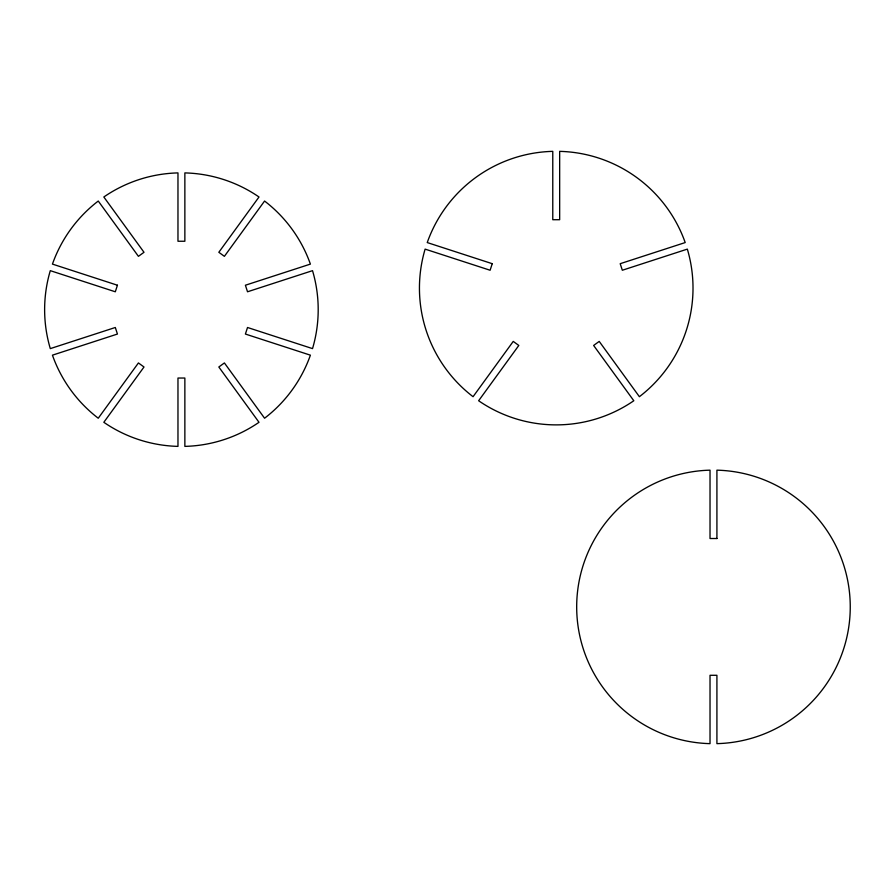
<?xml version="1.0" encoding="UTF-8"?>
<svg xmlns="http://www.w3.org/2000/svg" width="895" height="895" viewBox="0 0 895 895"><rect width="100%" height="100%" fill="white"/><g stroke="black" fill="none" stroke-linecap="round" stroke-linejoin="round"><path stroke-width="1.34" d="M117.435 285.225L115.31 291.781L50.299 270.659A136.778 136.778 0 0 0 50.299 348.614L115.31 327.492L117.435 334.048L52.436 355.17A136.778 136.778 0 0 0 98.26 418.233L138.423 362.945L144.005 366.995L103.831 422.295A136.778 136.778 0 0 0 177.971 446.381L177.971 378.037L184.862 378.037L184.862 446.381A136.778 136.778 0 0 0 259.002 422.295L218.827 366.995L224.399 362.945L264.573 418.233A136.778 136.778 0 0 0 310.397 355.17L245.398 334.048L247.523 327.492L312.523 348.614A136.778 136.778 0 0 0 312.523 270.659L247.523 291.781L245.398 285.225L310.397 264.103A136.778 136.778 0 0 0 264.573 201.039L224.399 256.339L218.827 252.289L259.002 196.989A136.778 136.778 0 0 0 184.862 172.903L184.862 241.247L177.971 241.247L177.971 172.903A136.778 136.778 0 0 0 103.831 196.989L144.005 252.289L138.423 256.339L98.26 201.039A136.778 136.778 0 0 0 52.436 264.103L117.435 285.225M492.239 263.689L490.113 270.245L425.114 249.123A136.778 136.778 0 0 0 473.063 396.698L513.238 341.409L518.809 345.459L478.635 400.747A136.778 136.778 0 0 0 633.805 400.747L593.631 345.459L599.214 341.409L639.388 396.698A136.778 136.778 0 0 0 687.338 249.123L622.327 270.245L620.201 263.689L685.201 242.567A136.778 136.778 0 0 0 559.666 151.356L559.666 219.711L552.774 219.711L552.774 151.356A136.778 136.778 0 0 0 427.239 242.567L492.239 263.689M716.917 538.51L710.026 538.51L710.026 470.166A136.778 136.778 0 0 0 576.682 606.899A136.778 136.778 0 0 0 710.026 743.644L710.026 675.289L716.917 675.289L716.917 743.644A136.778 136.778 0 0 0 850.25 606.899A136.778 136.778 0 0 0 716.917 470.166L716.917 538.51"/></g></svg>
